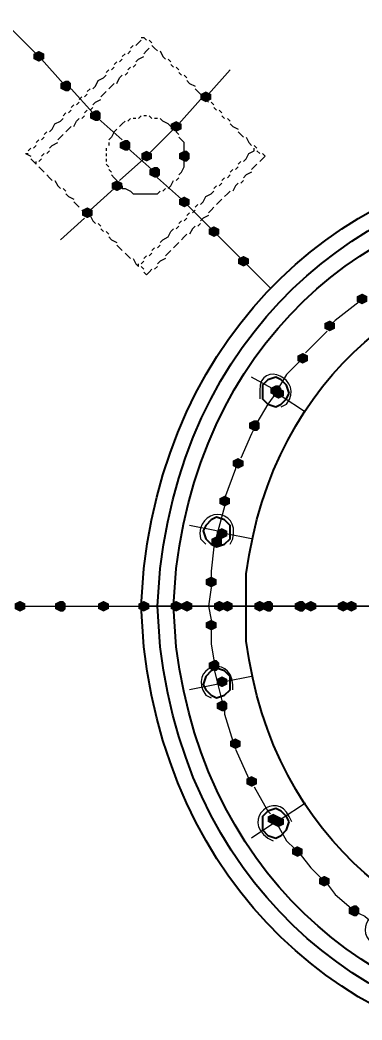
# Model space of a CAD drawing. Header units: millimetres. Extents: x 0 to 822, y 14 to 1153.
# Drawn here: x 215.5 to 238.3, y 246.5 to 313.3 of the extents above; entities that cross this region are included whole.
import ezdxf

# ---------------------------------------------------------------- set-up
doc = ezdxf.new("R2010")
doc.units = ezdxf.units.MM
doc.layers.add('1', color=7, linetype='Continuous')

msp = doc.modelspace()

# ---------------------------------------------------------------- hatches: boundary and pattern name
h = msp.add_hatch(color=0)
h.dxf.hatch_style = 2
h.paths.add_polyline_path([(216.72, 310.461732), (216.36, 310.641732), (216.36, 311.001732), (216.72, 311.181732), (217.08, 311.001732), (217.08, 310.641732)])
h = msp.add_hatch(color=0)
h.dxf.hatch_style = 2
h.paths.add_polyline_path([(218.52, 308.481732), (218.16, 308.661732), (218.16, 309.021732), (218.52, 309.201732), (218.7, 309.201732), (218.88, 309.021732), (218.88, 308.661732), (218.7, 308.481732)])
h = msp.add_hatch(color=0)
h.dxf.hatch_style = 2
h.paths.add_polyline_path([(227.88, 307.761732), (227.52, 307.941732), (227.52, 308.301732), (227.88, 308.481732), (228.24, 308.301732), (228.24, 307.941732)])
h = msp.add_hatch(color=0)
h.dxf.hatch_style = 2
h.paths.add_polyline_path([(220.5, 306.501732), (220.14, 306.681732), (220.14, 307.041732), (220.5, 307.221732), (220.68, 307.221732), (220.86, 307.041732), (220.86, 306.681732), (220.68, 306.501732)])
h = msp.add_hatch(color=0)
h.dxf.hatch_style = 2
h.paths.add_polyline_path([(225.9, 305.781732), (225.54, 305.961732), (225.54, 306.321732), (225.9, 306.501732), (226.26, 306.321732), (226.26, 305.961732)])
h = msp.add_hatch(color=0)
h.dxf.hatch_style = 2
h.paths.add_polyline_path([(222.48, 304.521732), (222.12, 304.701732), (222.12, 305.061732), (222.48, 305.241732), (222.66, 305.241732), (222.84, 305.061732), (222.84, 304.701732), (222.66, 304.521732)])
h = msp.add_hatch(color=0)
h.dxf.hatch_style = 2
h.paths.add_polyline_path([(223.92, 303.801732), (223.56, 303.981732), (223.56, 304.341732), (223.92, 304.521732), (224.28, 304.341732), (224.28, 303.981732)])
h = msp.add_hatch(color=0)
h.dxf.hatch_style = 2
h.paths.add_polyline_path([(226.44, 303.801732), (226.08, 303.981732), (226.08, 304.341732), (226.44, 304.521732), (226.62, 304.521732), (226.8, 304.341732), (226.8, 303.981732), (226.62, 303.801732)])
h = msp.add_hatch(color=0)
h.dxf.hatch_style = 2
h.paths.add_polyline_path([(224.46, 302.721732), (224.1, 302.901732), (224.1, 303.261732), (224.46, 303.441732), (224.64, 303.441732), (224.82, 303.261732), (224.82, 302.901732), (224.64, 302.721732)])
h = msp.add_hatch(color=0)
h.dxf.hatch_style = 2
h.paths.add_polyline_path([(221.94, 301.821732), (221.58, 302.001732), (221.58, 302.361732), (221.94, 302.541732), (222.3, 302.361732), (222.3, 302.001732)])
h = msp.add_hatch(color=0)
h.dxf.hatch_style = 2
h.paths.add_polyline_path([(226.44, 300.741732), (226.08, 300.921732), (226.08, 301.281732), (226.44, 301.461732), (226.8, 301.281732), (226.8, 300.921732)])
h = msp.add_hatch(color=0)
h.dxf.hatch_style = 2
h.paths.add_polyline_path([(219.96, 300.021732), (219.6, 300.201732), (219.6, 300.561732), (219.96, 300.741732), (220.32, 300.561732), (220.32, 300.201732)])
h = msp.add_hatch(color=0)
h.dxf.hatch_style = 2
h.paths.add_polyline_path([(228.42, 298.761732), (228.06, 298.941732), (228.06, 299.301732), (228.42, 299.481732), (228.78, 299.301732), (228.78, 298.941732)])
h = msp.add_hatch(color=0)
h.dxf.hatch_style = 2
h.paths.add_polyline_path([(230.4, 296.781732), (230.04, 296.961732), (230.04, 297.321732), (230.4, 297.501732), (230.76, 297.321732), (230.76, 296.961732)])
h = msp.add_hatch(color=0)
h.dxf.hatch_style = 2
h.paths.add_polyline_path([(238.32, 294.261732), (237.96, 294.441732), (237.96, 294.801732), (238.32, 294.981732), (238.68, 294.801732), (238.68, 294.441732)])
h = msp.add_hatch(color=0)
h.dxf.hatch_style = 2
h.paths.add_polyline_path([(236.16, 292.461732), (235.8, 292.641732), (235.8, 293.001732), (236.16, 293.181732), (236.52, 293.001732), (236.52, 292.641732)])
h = msp.add_hatch(color=0)
h.dxf.hatch_style = 2
h.paths.add_polyline_path([(234.36, 290.301732), (234, 290.481732), (234, 290.841732), (234.36, 291.021732), (234.72, 290.841732), (234.72, 290.481732)])
h = msp.add_hatch(color=0)
h.dxf.hatch_style = 2
h.paths.add_polyline_path([(232.56, 288.141732), (232.2, 288.321732), (232.2, 288.681732), (232.56, 288.861732), (232.74, 288.861732), (232.92, 288.681732), (232.92, 288.321732), (232.74, 288.141732)])
h = msp.add_hatch(color=0)
h.dxf.hatch_style = 2
h.paths.add_polyline_path([(232.74, 287.961732), (232.38, 288.141732), (232.38, 288.501732), (232.74, 288.681732), (233.1, 288.501732), (233.1, 288.141732)])
h = msp.add_hatch(color=0)
h.dxf.hatch_style = 2
h.paths.add_polyline_path([(231.12, 285.801732), (230.76, 285.981732), (230.76, 286.341732), (231.12, 286.521732), (231.3, 286.521732), (231.48, 286.341732), (231.48, 285.981732), (231.3, 285.801732)])
h = msp.add_hatch(color=0)
h.dxf.hatch_style = 2
h.paths.add_polyline_path([(230.04, 283.281732), (229.68, 283.461732), (229.68, 283.821732), (230.04, 284.001732), (230.4, 283.821732), (230.4, 283.461732)])
h = msp.add_hatch(color=0)
h.dxf.hatch_style = 2
h.paths.add_polyline_path([(229.14, 280.761732), (228.78, 280.941732), (228.78, 281.301732), (229.14, 281.481732), (229.5, 281.301732), (229.5, 280.941732)])
h = msp.add_hatch(color=0)
h.dxf.hatch_style = 2
h.paths.add_polyline_path([(228.96, 278.601732), (228.6, 278.781732), (228.6, 279.141732), (228.96, 279.321732), (229.32, 279.141732), (229.32, 278.781732)])
h = msp.add_hatch(color=0)
h.dxf.hatch_style = 2
h.paths.add_polyline_path([(228.6, 278.061732), (228.24, 278.241732), (228.24, 278.601732), (228.6, 278.781732), (228.96, 278.601732), (228.96, 278.241732)])
h = msp.add_hatch(color=0)
h.dxf.hatch_style = 2
h.paths.add_polyline_path([(228.24, 275.361732), (227.88, 275.541732), (227.88, 275.901732), (228.24, 276.081732), (228.6, 275.901732), (228.6, 275.541732)])
h = msp.add_hatch(color=0)
h.dxf.hatch_style = 2
h.paths.add_polyline_path([(215.46, 273.741732), (215.1, 273.921732), (215.1, 274.281732), (215.46, 274.461732), (215.82, 274.281732), (215.82, 273.921732)])
h = msp.add_hatch(color=0)
h.dxf.hatch_style = 2
h.paths.add_polyline_path([(218.16, 273.741732), (217.8, 273.921732), (217.8, 274.281732), (218.16, 274.461732), (218.34, 274.461732), (218.52, 274.281732), (218.52, 273.921732), (218.34, 273.741732)])
h = msp.add_hatch(color=0)
h.dxf.hatch_style = 2
h.paths.add_polyline_path([(221.04, 273.741732), (220.68, 273.921732), (220.68, 274.281732), (221.04, 274.461732), (221.4, 274.281732), (221.4, 273.921732)])
h = msp.add_hatch(color=0)
h.dxf.hatch_style = 2
h.paths.add_polyline_path([(223.74, 273.741732), (223.38, 273.921732), (223.38, 274.281732), (223.74, 274.461732), (224.1, 274.281732), (224.1, 273.921732)])
h = msp.add_hatch(color=0)
h.dxf.hatch_style = 2
h.paths.add_polyline_path([(225.9, 273.741732), (225.54, 273.921732), (225.54, 274.281732), (225.9, 274.461732), (226.26, 274.281732), (226.26, 273.921732)])
h = msp.add_hatch(color=0)
h.dxf.hatch_style = 2
h.paths.add_polyline_path([(226.62, 273.741732), (226.26, 273.921732), (226.26, 274.281732), (226.62, 274.461732), (226.98, 274.281732), (226.98, 273.921732)])
h = msp.add_hatch(color=0)
h.dxf.hatch_style = 2
h.paths.add_polyline_path([(228.78, 273.741732), (228.42, 273.921732), (228.42, 274.281732), (228.78, 274.461732), (229.14, 274.281732), (229.14, 273.921732)])
h = msp.add_hatch(color=0)
h.dxf.hatch_style = 2
h.paths.add_polyline_path([(229.32, 273.741732), (228.96, 273.921732), (228.96, 274.281732), (229.32, 274.461732), (229.68, 274.281732), (229.68, 273.921732)])
h = msp.add_hatch(color=0)
h.dxf.hatch_style = 2
h.paths.add_polyline_path([(231.48, 273.741732), (231.12, 273.921732), (231.12, 274.281732), (231.48, 274.461732), (231.84, 274.281732), (231.84, 273.921732)])
h = msp.add_hatch(color=0)
h.dxf.hatch_style = 2
h.paths.add_polyline_path([(232.02, 273.741732), (231.66, 273.921732), (231.66, 274.281732), (232.02, 274.461732), (232.2, 274.461732), (232.38, 274.281732), (232.38, 273.921732), (232.2, 273.741732)])
h = msp.add_hatch(color=0)
h.dxf.hatch_style = 2
h.paths.add_polyline_path([(234.18, 273.741732), (233.82, 273.921732), (233.82, 274.281732), (234.18, 274.461732), (234.36, 274.461732), (234.54, 274.281732), (234.54, 273.921732), (234.36, 273.741732)])
h = msp.add_hatch(color=0)
h.dxf.hatch_style = 2
h.paths.add_polyline_path([(234.9, 273.741732), (234.54, 273.921732), (234.54, 274.281732), (234.9, 274.461732), (235.26, 274.281732), (235.26, 273.921732)])
h = msp.add_hatch(color=0)
h.dxf.hatch_style = 2
h.paths.add_polyline_path([(237.06, 273.741732), (236.7, 273.921732), (236.7, 274.281732), (237.06, 274.461732), (237.42, 274.281732), (237.42, 273.921732)])
h = msp.add_hatch(color=0)
h.dxf.hatch_style = 2
h.paths.add_polyline_path([(237.6, 273.741732), (237.24, 273.921732), (237.24, 274.281732), (237.6, 274.461732), (237.96, 274.281732), (237.96, 273.921732)])
h = msp.add_hatch(color=0)
h.dxf.hatch_style = 2
h.paths.add_polyline_path([(228.24, 272.481732), (227.88, 272.661732), (227.88, 273.021732), (228.24, 273.201732), (228.6, 273.021732), (228.6, 272.661732)])
h = msp.add_hatch(color=0)
h.dxf.hatch_style = 2
h.paths.add_polyline_path([(228.42, 269.781732), (228.06, 269.961732), (228.06, 270.321732), (228.42, 270.501732), (228.6, 270.501732), (228.78, 270.321732), (228.78, 269.961732), (228.6, 269.781732)])
h = msp.add_hatch(color=0)
h.dxf.hatch_style = 2
h.paths.add_polyline_path([(228.96, 268.701732), (228.6, 268.881732), (228.6, 269.241732), (228.96, 269.421732), (229.32, 269.241732), (229.32, 268.881732)])
h = msp.add_hatch(color=0)
h.dxf.hatch_style = 2
h.paths.add_polyline_path([(228.96, 267.081732), (228.6, 267.261732), (228.6, 267.621732), (228.96, 267.801732), (229.14, 267.801732), (229.32, 267.621732), (229.32, 267.261732), (229.14, 267.081732)])
h = msp.add_hatch(color=0)
h.dxf.hatch_style = 2
h.paths.add_polyline_path([(229.86, 264.561732), (229.5, 264.741732), (229.5, 265.101732), (229.86, 265.281732), (230.22, 265.101732), (230.22, 264.741732)])
h = msp.add_hatch(color=0)
h.dxf.hatch_style = 2
h.paths.add_polyline_path([(230.94, 262.041732), (230.58, 262.221732), (230.58, 262.581732), (230.94, 262.761732), (231.3, 262.581732), (231.3, 262.221732)])
h = msp.add_hatch(color=0)
h.dxf.hatch_style = 2
h.paths.add_polyline_path([(232.38, 259.521732), (232.02, 259.701732), (232.02, 260.061732), (232.38, 260.241732), (232.74, 260.061732), (232.74, 259.701732)])
h = msp.add_hatch(color=0)
h.dxf.hatch_style = 2
h.paths.add_polyline_path([(232.74, 259.341732), (232.38, 259.521732), (232.38, 259.881732), (232.74, 260.061732), (233.1, 259.881732), (233.1, 259.521732)])
h = msp.add_hatch(color=0)
h.dxf.hatch_style = 2
h.paths.add_polyline_path([(234, 257.361732), (233.64, 257.541732), (233.64, 257.901732), (234, 258.081732), (234.36, 257.901732), (234.36, 257.541732)])
h = msp.add_hatch(color=0)
h.dxf.hatch_style = 2
h.paths.add_polyline_path([(235.8, 255.381732), (235.44, 255.561732), (235.44, 255.921732), (235.8, 256.101732), (236.16, 255.921732), (236.16, 255.561732)])
h = msp.add_hatch(color=0)
h.dxf.hatch_style = 2
h.paths.add_polyline_path([(237.78, 253.401732), (237.42, 253.581732), (237.42, 253.941732), (237.78, 254.121732), (237.96, 254.121732), (238.14, 253.941732), (238.14, 253.581732), (237.96, 253.401732)])

# ---------------------------------------------------------------- linework, layer by layer
at = {"layer": '1', "color": 0, "lineweight": 25}
for points in [[(214.92, 312.621732), (216.54, 311.001732)], [(223.38, 311.721732), (223.56, 311.901732)], [(223.56, 312.081732), (223.74, 312.081732)], [(223.74, 312.081732), (223.92, 311.901732)], [(224.1, 311.901732), (224.28, 311.721732)], [(222.84, 311.361732), (223.02, 311.541732)], [(223.2, 311.541732), (223.38, 311.721732)], [(223.92, 311.181732), (224.1, 311.361732)], [(224.28, 311.541732), (224.28, 311.541732)], [(224.28, 311.541732), (224.46, 311.361732)], [(224.46, 311.361732), (224.64, 311.181732)], [(216.9, 310.641732), (218.34, 309.021732)], [(222.12, 310.461732), (222.3, 310.641732)], [(222.3, 310.821732), (222.48, 311.001732)], [(222.66, 311.001732), (222.84, 311.181732)], [(223.2, 310.461732), (223.38, 310.641732)], [(223.38, 310.641732), (223.74, 310.821732)], [(223.74, 311.001732), (223.92, 311.181732)], [(224.82, 311.181732), (225, 310.821732)], [(225, 310.821732), (225.18, 310.641732)], [(225.36, 310.641732), (225.54, 310.461732)], [(221.22, 309.741732), (221.4, 309.921732)], [(221.58, 309.921732), (221.76, 310.101732)], [(221.76, 310.281732), (221.94, 310.461732)], [(222.66, 309.921732), (222.84, 310.101732)], [(223.02, 310.101732), (223.2, 310.281732)], [(225.54, 310.281732), (225.72, 310.101732)], [(225.9, 310.101732), (226.08, 309.921732)], [(228.06, 308.301732), (229.5, 309.921732)], [(220.5, 308.841732), (220.68, 309.201732)], [(220.68, 309.201732), (221.04, 309.381732)], [(221.04, 309.381732), (221.22, 309.561732)], [(221.94, 309.021732), (222.12, 309.381732)], [(222.12, 309.381732), (222.3, 309.561732)], [(222.48, 309.561732), (222.66, 309.741732)], [(226.08, 309.741732), (226.26, 309.561732)], [(226.44, 309.561732), (226.62, 309.381732)], [(226.62, 309.201732), (226.8, 309.021732)], [(218.88, 308.661732), (220.32, 307.041732)], [(219.96, 308.481732), (220.14, 308.661732)], [(220.32, 308.661732), (220.5, 308.841732)], [(221.4, 308.661732), (221.58, 308.841732)], [(221.58, 308.841732), (221.76, 309.021732)], [(226.8, 309.021732), (227.16, 308.841732)], [(227.16, 308.661732), (227.34, 308.481732)], [(219.42, 307.941732), (219.6, 308.121732)], [(219.78, 308.121732), (219.96, 308.301732)], [(220.5, 307.761732), (220.86, 307.941732)], [(220.86, 308.121732), (221.04, 308.301732)], [(221.04, 308.301732), (221.22, 308.481732)], [(226.08, 306.321732), (227.52, 307.941732)], [(227.34, 308.481732), (227.52, 308.301732)], [(227.7, 308.301732), (227.88, 307.941732)], [(227.88, 307.941732), (228.06, 307.761732)], [(218.7, 307.041732), (218.88, 307.221732)], [(218.88, 307.401732), (219.06, 307.581732)], [(219.24, 307.581732), (219.42, 307.761732)], [(219.78, 307.041732), (219.96, 307.221732)], [(220.14, 307.221732), (220.32, 307.401732)], [(220.32, 307.581732), (220.5, 307.761732)], [(228.24, 307.761732), (228.42, 307.581732)], [(228.42, 307.401732), (228.6, 307.221732)], [(228.78, 307.221732), (228.96, 307.041732)], [(218.16, 306.501732), (218.34, 306.681732)], [(218.34, 306.861732), (218.52, 307.041732)], [(219.24, 306.501732), (219.42, 306.681732)], [(219.6, 306.681732), (219.78, 306.861732)], [(220.68, 306.681732), (222.3, 305.241732)], [(222.84, 306.681732), (222.66, 306.501732)], [(223.2, 306.681732), (223.02, 306.681732), (223.02, 306.681732)], [(223.56, 306.861732), (223.38, 306.681732)], [(223.92, 306.861732), (223.92, 306.861732), (223.74, 306.861732)], [(224.28, 306.681732), (224.1, 306.861732)], [(224.64, 306.681732), (224.46, 306.681732)], [(225, 306.501732), (224.82, 306.681732)], [(228.96, 306.861732), (229.14, 306.681732)], [(229.32, 306.681732), (229.5, 306.501732)], [(217.44, 305.781732), (217.62, 305.961732)], [(217.62, 305.961732), (217.8, 306.321732)], [(217.8, 306.321732), (218.16, 306.501732)], [(218.52, 305.781732), (218.7, 305.961732)], [(218.7, 305.961732), (218.88, 306.141732)], [(219.06, 306.141732), (219.24, 306.501732)], [(221.94, 305.961732), (221.76, 305.781732)], [(222.3, 306.321732), (222.12, 306.141732)], [(222.48, 306.501732), (222.3, 306.321732)], [(224.1, 304.341732), (225.72, 305.961732)], [(225.36, 306.321732), (225, 306.501732)], [(225.54, 306.141732), (225.36, 306.321732)], [(225.9, 305.961732), (225.72, 306.141732)], [(229.5, 306.321732), (229.68, 306.141732)], [(229.68, 306.141732), (230.04, 305.961732)], [(216.54, 305.061732), (216.72, 305.241732)], [(216.9, 305.241732), (217.08, 305.421732)], [(217.08, 305.601732), (217.26, 305.781732)], [(217.98, 305.241732), (218.16, 305.421732)], [(218.16, 305.421732), (218.34, 305.601732)], [(221.58, 305.421732), (221.4, 305.241732)], [(221.76, 305.781732), (221.58, 305.421732)], [(226.08, 305.601732), (225.9, 305.781732), (225.9, 305.781732)], [(226.26, 305.241732), (226.08, 305.421732)], [(226.44, 304.881732), (226.44, 305.061732), (226.26, 305.241732)], [(230.04, 305.781732), (230.22, 305.601732)], [(230.22, 305.601732), (230.4, 305.421732)], [(230.58, 305.421732), (230.76, 305.061732)], [(216, 304.521732), (216.18, 304.701732)], [(216.36, 304.701732), (216.54, 304.881732)], [(217.26, 304.341732), (217.44, 304.521732)], [(217.44, 304.701732), (217.62, 304.881732)], [(217.62, 304.881732), (217.98, 305.061732)], [(221.22, 304.701732), (221.22, 304.521732)], [(221.4, 305.061732), (221.4, 305.061732), (221.4, 304.881732)], [(222.66, 304.701732), (224.28, 303.261732)], [(226.44, 304.521732), (226.44, 304.881732)], [(226.44, 304.161732), (226.44, 304.521732)], [(230.76, 305.061732), (230.94, 304.881732)], [(230.76, 304.341732), (231.12, 304.521732)], [(231.12, 304.881732), (231.3, 304.701732)], [(231.12, 304.521732), (231.12, 304.701732)], [(231.3, 304.521732), (231.48, 304.341732)], [(215.82, 304.341732), (216, 304.341732)], [(215.82, 304.341732), (216.18, 304.161732)], [(216.18, 303.981732), (216.36, 303.801732)], [(216.72, 303.801732), (216.9, 303.981732)], [(216.9, 304.161732), (217.08, 304.341732)], [(221.22, 304.341732), (221.22, 304.161732)], [(221.22, 303.981732), (221.22, 303.801732)], [(222.12, 302.541732), (223.74, 303.981732)], [(226.44, 303.801732), (226.44, 304.161732)], [(230.4, 303.801732), (230.58, 303.981732)], [(230.58, 303.981732), (230.76, 304.341732)], [(231.66, 303.981732), (231.48, 303.801732)], [(231.66, 304.341732), (231.84, 304.161732), (231.66, 303.981732)], [(216.36, 303.801732), (216.54, 303.621732)], [(216.54, 303.621732), (216.54, 303.801732)], [(216.72, 303.441732), (216.9, 303.261732)], [(216.9, 303.261732), (217.08, 303.081732)], [(221.22, 303.621732), (221.4, 303.441732)], [(221.4, 303.261732), (221.58, 303.081732)], [(226.26, 303.081732), (226.44, 303.441732)], [(226.44, 303.441732), (226.44, 303.801732)], [(229.5, 303.081732), (229.68, 303.261732)], [(229.86, 303.261732), (230.04, 303.441732)], [(230.04, 303.621732), (230.22, 303.801732)], [(231.12, 303.441732), (230.94, 303.261732)], [(231.3, 303.621732), (231.12, 303.441732)], [(217.26, 302.901732), (217.44, 302.721732)], [(217.44, 302.721732), (217.62, 302.541732)], [(217.8, 302.541732), (217.98, 302.181732)], [(221.58, 302.901732), (221.76, 302.721732)], [(221.76, 302.721732), (221.94, 302.541732)], [(224.64, 302.721732), (226.26, 301.281732)], [(225.54, 302.181732), (225.72, 302.541732)], [(225.9, 302.541732), (226.08, 302.721732)], [(226.08, 302.901732), (226.26, 303.081732)], [(228.96, 302.541732), (229.14, 302.721732)], [(229.32, 302.721732), (229.5, 302.901732)], [(230.4, 302.541732), (230.22, 302.361732)], [(230.58, 302.901732), (230.4, 302.721732)], [(230.94, 303.081732), (230.58, 302.901732)], [(217.98, 302.181732), (218.16, 302.001732)], [(218.34, 302.001732), (218.52, 301.821732)], [(220.14, 300.561732), (221.76, 302.001732)], [(221.94, 302.361732), (222.12, 302.181732)], [(222.3, 302.181732), (222.3, 302.001732), (222.48, 302.001732)], [(222.48, 302.001732), (222.84, 301.821732)], [(225, 301.821732), (225.18, 302.001732)], [(225.36, 302.001732), (225.36, 302.001732), (225.54, 302.181732)], [(228.42, 302.001732), (228.6, 302.181732)], [(228.78, 302.181732), (228.96, 302.361732)], [(229.86, 302.181732), (229.68, 301.821732)], [(230.04, 302.361732), (229.86, 302.181732)], [(218.52, 301.641732), (218.7, 301.461732)], [(218.7, 301.461732), (219.06, 301.281732)], [(222.84, 301.821732), (223.02, 301.641732), (223.2, 301.641732)], [(223.2, 301.641732), (223.56, 301.641732)], [(223.56, 301.641732), (223.92, 301.641732)], [(223.92, 301.641732), (224.28, 301.641732)], [(224.28, 301.641732), (224.64, 301.641732)], [(224.64, 301.641732), (224.82, 301.821732)], [(227.7, 301.101732), (227.88, 301.461732)], [(227.88, 301.461732), (228.24, 301.641732)], [(228.24, 301.641732), (228.42, 301.821732)], [(228.96, 301.281732), (228.78, 301.101732)], [(229.32, 301.641732), (229.14, 301.461732)], [(229.5, 301.821732), (229.32, 301.641732)], [(219.06, 301.101732), (219.24, 300.921732)], [(219.24, 300.921732), (219.42, 300.741732)], [(219.6, 300.561732), (219.78, 300.381732)], [(226.62, 300.921732), (228.24, 299.301732)], [(226.98, 300.381732), (227.16, 300.561732)], [(227.16, 300.741732), (227.34, 300.921732)], [(227.52, 300.921732), (227.7, 301.101732)], [(228.24, 300.561732), (228.06, 300.381732)], [(228.42, 300.741732), (228.24, 300.561732)], [(228.78, 301.101732), (228.6, 300.921732)], [(218.16, 298.581732), (219.78, 300.021732)], [(219.78, 300.381732), (219.96, 300.201732)], [(220.14, 300.201732), (220.32, 299.841732)], [(226.44, 299.841732), (226.62, 300.021732)], [(226.62, 300.201732), (226.8, 300.381732)], [(227.7, 300.021732), (227.52, 299.841732)], [(228.06, 300.201732), (227.7, 300.021732)], [(220.32, 299.841732), (220.5, 299.661732)], [(220.68, 299.661732), (220.86, 299.481732)], [(220.86, 299.301732), (221.04, 299.121732)], [(225.54, 299.121732), (225.72, 299.301732)], [(225.9, 299.301732), (226.08, 299.481732)], [(226.08, 299.661732), (226.26, 299.841732)], [(226.98, 299.301732), (226.8, 298.941732)], [(227.16, 299.481732), (226.98, 299.301732)], [(227.52, 299.661732), (227.34, 299.481732)], [(221.22, 299.121732), (221.4, 298.941732)], [(221.4, 298.761732), (221.58, 298.581732)], [(221.58, 298.581732), (221.94, 298.401732)], [(224.82, 298.401732), (225, 298.581732)], [(225, 298.581732), (225.36, 298.761732)], [(225.36, 298.761732), (225.54, 299.121732)], [(226.44, 298.761732), (226.26, 298.581732)], [(226.62, 298.941732), (226.44, 298.761732)], [(228.6, 298.941732), (230.22, 297.321732)], [(221.94, 298.221732), (222.12, 298.041732)], [(222.12, 298.041732), (222.3, 297.861732)], [(224.28, 297.861732), (224.46, 298.041732)], [(224.64, 298.041732), (224.82, 298.221732)], [(225.54, 297.861732), (225.36, 297.681732)], [(225.9, 298.221732), (225.72, 298.041732)], [(226.08, 298.401732), (225.9, 298.221732)], [(222.48, 297.681732), (222.66, 297.501732)], [(222.66, 297.501732), (222.84, 297.321732)], [(223.02, 297.321732), (223.2, 296.961732)], [(223.74, 297.321732), (223.92, 297.501732)], [(224.1, 297.501732), (224.28, 297.681732)], [(225.18, 297.321732), (224.82, 297.141732)], [(225.36, 297.681732), (225.18, 297.501732)], [(223.2, 296.961732), (223.38, 296.781732)], [(223.38, 296.781732), (223.38, 296.961732)], [(223.56, 296.961732), (223.74, 297.141732)], [(223.56, 296.781732), (223.74, 296.601732)], [(224.28, 296.601732), (224.1, 296.421732)], [(224.64, 296.781732), (224.46, 296.601732)], [(224.82, 297.141732), (224.64, 296.961732)], [(230.58, 296.961732), (232.2, 295.341732)], [(223.74, 296.421732), (223.92, 296.241732)], [(224.1, 296.421732), (223.92, 296.241732)], [(238.14, 294.441732), (236.52, 293.181732), (236.34, 293.001732)], [(235.98, 292.461732), (234.9, 291.381732), (234.54, 291.021732)], [(234.18, 290.481732), (233.28, 289.581732), (232.74, 288.681732)], [(232.56, 288.501732), (230.94, 289.401732)], [(232.56, 288.321732), (232.02, 287.601732), (231.3, 286.341732)], [(234.54, 287.061732), (232.92, 288.141732)], [(231.12, 285.981732), (230.94, 285.621732), (230.22, 284.001732)], [(229.86, 283.461732), (229.86, 283.281732), (229.14, 281.301732)], [(229.14, 280.761732), (228.6, 278.781732), (228.6, 278.601732)], [(228.6, 279.141732), (226.8, 279.501732)], [(230.94, 278.601732), (229.14, 278.961732)], [(228.42, 278.061732), (228.24, 276.441732), (228.24, 275.901732)], [(228.24, 275.361732), (228.06, 274.101732), (228.24, 273.201732)], [(215.64, 274.101732), (217.98, 274.101732)], [(218.52, 274.101732), (220.68, 274.101732)], [(221.22, 274.101732), (223.56, 274.101732)], [(224.1, 274.101732), (226.26, 274.101732)], [(225.72, 274.101732), (224.1, 274.101732)], [(228.42, 274.101732), (226.26, 274.101732)], [(226.8, 274.101732), (228.96, 274.101732)], [(231.12, 274.101732), (228.96, 274.101732)], [(229.5, 274.101732), (231.84, 274.101732)], [(234, 274.101732), (231.66, 274.101732)], [(232.38, 274.101732), (234.54, 274.101732)], [(236.7, 274.101732), (234.54, 274.101732)], [(235.08, 274.101732), (237.42, 274.101732)], [(238.86, 274.101732), (237.24, 274.101732)], [(237.96, 274.101732), (240.12, 274.101732)], [(228.24, 272.661732), (228.24, 271.581732), (228.42, 270.501732)], [(228.42, 269.961732), (228.6, 269.241732), (228.96, 267.801732)], [(230.94, 269.421732), (229.14, 269.061732)], [(228.6, 268.881732), (226.8, 268.521732)], [(229.14, 267.261732), (229.14, 266.901732), (229.68, 265.101732)], [(229.86, 264.561732), (230.76, 262.581732)], [(231.12, 262.041732), (232.02, 260.421732), (232.2, 260.241732)], [(234.54, 260.961732), (232.92, 259.881732)], [(232.56, 259.701732), (230.94, 258.621732)], [(232.56, 259.701732), (233.28, 258.441732), (233.82, 257.901732)], [(234.18, 257.541732), (234.9, 256.641732), (235.62, 255.921732)], [(235.98, 255.561732), (236.52, 254.841732), (237.6, 253.941732)], [(238.14, 253.581732), (238.5, 253.401732), (239.76, 252.321732)]]:
    msp.add_lwpolyline(points, dxfattribs=at)
at = {"layer": '1', "color": 0, "lineweight": 40}
for points in [[(233.46, 288.321732), (233.28, 288.861732), (232.92, 289.221732), (232.56, 289.401732), (232.02, 289.221732), (231.66, 288.861732), (231.66, 288.321732), (231.66, 287.961732), (232.02, 287.601732), (232.56, 287.421732), (232.92, 287.601732), (233.28, 287.961732), (233.46, 288.321732)], [(229.5, 279.141732), (229.5, 279.501732), (229.14, 279.861732), (228.6, 280.041732), (228.24, 279.861732), (227.88, 279.501732), (227.7, 279.141732), (227.88, 278.601732), (228.24, 278.241732), (228.6, 278.061732), (229.14, 278.241732), (229.5, 278.601732), (229.5, 279.141732)], [(229.5, 268.881732), (229.5, 269.421732), (229.14, 269.781732), (228.6, 269.961732), (228.24, 269.781732), (227.88, 269.421732), (227.7, 268.881732), (227.88, 268.521732), (228.24, 268.161732), (228.6, 267.981732), (229.14, 268.161732), (229.5, 268.521732), (229.5, 268.881732)], [(233.46, 259.701732), (233.28, 260.061732), (232.92, 260.421732), (232.56, 260.601732), (232.02, 260.421732), (231.66, 260.061732), (231.66, 259.701732), (231.66, 259.161732), (232.02, 258.801732), (232.56, 258.621732), (232.92, 258.801732), (233.28, 259.161732), (233.46, 259.701732)]]:
    msp.add_lwpolyline(points, dxfattribs=at)
for points, knots in [([(364.86, 274.101732), (364.86, 274.101732), (364.68, 279.141732), (364.68, 279.141732), (364.68, 279.141732), (364.32, 284.181732), (364.32, 284.181732), (364.32, 284.181732), (363.78, 289.401732), (363.78, 289.401732), (356.22, 342.321732), (312.3, 382.281732), (259.02, 384.801732), (259.02, 384.801732), (253.8, 384.981732), (253.8, 384.981732), (253.8, 384.981732), (248.76, 384.801732), (248.76, 384.801732), (193.32, 382.281732), (148.32, 339.441732), (143.28, 284.181732), (143.28, 284.181732), (142.92, 279.141732), (142.92, 279.141732), (142.92, 279.141732), (142.92, 274.101732), (142.92, 274.101732), (142.92, 274.101732), (142.92, 268.881732), (142.92, 268.881732), (142.92, 268.881732), (143.28, 263.841732), (143.28, 263.841732), (148.14, 210.561732), (190.44, 168.441732), (243.54, 163.581732), (243.54, 163.581732), (248.76, 163.221732), (248.76, 163.221732), (248.76, 163.221732), (253.8, 163.041732), (253.8, 163.041732), (309.24, 163.221732), (356.04, 203.901732), (363.78, 258.621732), (363.78, 258.621732), (364.32, 263.841732), (364.32, 263.841732), (364.32, 263.841732), (364.68, 268.881732), (364.68, 268.881732), (364.68, 268.881732), (364.86, 274.101732), (364.86, 274.101732)], [0, 0, 0, 0, 1, 1, 1, 2, 2, 2, 3, 3, 3, 4, 4, 4, 5, 5, 5, 6, 6, 6, 7, 7, 7, 8, 8, 8, 9, 9, 9, 10, 10, 10, 11, 11, 11, 12, 12, 12, 13, 13, 13, 14, 14, 14, 15, 15, 15, 16, 16, 16, 17, 17, 17, 18, 18, 18, 18]), ([(355.68, 274.101732), (355.68, 274.101732), (355.68, 278.781732), (355.68, 278.781732), (355.68, 278.781732), (355.32, 283.641732), (355.32, 283.641732), (355.32, 283.641732), (354.78, 288.501732), (354.78, 288.501732), (347.58, 336.921732), (307.62, 373.281732), (258.84, 375.621732), (258.84, 375.621732), (253.98, 375.801732), (253.98, 375.801732), (253.98, 375.801732), (249.12, 375.621732), (249.12, 375.621732), (198.54, 373.101732), (157.68, 334.221732), (152.82, 283.641732), (152.82, 283.641732), (152.46, 278.781732), (152.46, 278.781732), (152.46, 278.781732), (152.28, 274.101732), (152.28, 274.101732), (152.28, 274.101732), (152.46, 269.241732), (152.46, 269.241732), (152.46, 269.241732), (152.82, 264.381732), (152.82, 264.381732), (157.5, 215.781732), (195.84, 177.441732), (244.44, 172.761732), (244.44, 172.761732), (249.12, 172.401732), (249.12, 172.401732), (249.12, 172.401732), (253.98, 172.221732), (253.98, 172.221732), (304.56, 172.401732), (347.4, 209.481732), (354.78, 259.521732), (354.78, 259.521732), (355.32, 264.381732), (355.32, 264.381732), (355.32, 264.381732), (355.68, 269.241732), (355.68, 269.241732), (355.68, 269.241732), (355.68, 274.101732), (355.68, 274.101732)], [0, 0, 0, 0, 1, 1, 1, 2, 2, 2, 3, 3, 3, 4, 4, 4, 5, 5, 5, 6, 6, 6, 7, 7, 7, 8, 8, 8, 9, 9, 9, 10, 10, 10, 11, 11, 11, 12, 12, 12, 13, 13, 13, 14, 14, 14, 15, 15, 15, 16, 16, 16, 17, 17, 17, 18, 18, 18, 18]), ([(284.58, 274.101732), (284.58, 274.101732), (284.4, 276.621732), (284.4, 276.621732), (284.4, 276.621732), (284.04, 279.321732), (284.04, 279.321732), (276.66, 314.241732), (227.88, 312.081732), (223.74, 276.621732), (223.74, 276.621732), (223.56, 274.101732), (223.56, 274.101732), (223.56, 274.101732), (223.74, 271.401732), (223.74, 271.401732), (227.88, 235.941732), (276.66, 233.781732), (284.04, 268.701732), (284.04, 268.701732), (284.4, 271.401732), (284.4, 271.401732), (284.4, 271.401732), (284.58, 274.101732), (284.58, 274.101732)], [0, 0, 0, 0, 1, 1, 1, 2, 2, 2, 3, 3, 3, 4, 4, 4, 5, 5, 5, 6, 6, 6, 7, 7, 7, 8, 8, 8, 8]), ([(283.32, 274.101732), (283.32, 274.101732), (283.32, 276.621732), (283.32, 276.621732), (283.32, 276.621732), (282.96, 279.141732), (282.96, 279.141732), (275.76, 312.801732), (228.96, 310.821732), (224.82, 276.621732), (224.82, 276.621732), (224.64, 274.101732), (224.64, 274.101732), (224.64, 274.101732), (224.82, 271.401732), (224.82, 271.401732), (228.96, 237.381732), (275.94, 235.221732), (282.96, 268.881732), (282.96, 268.881732), (283.32, 271.401732), (283.32, 271.401732), (283.32, 271.401732), (283.32, 274.101732), (283.32, 274.101732)], [0, 0, 0, 0, 1, 1, 1, 2, 2, 2, 3, 3, 3, 4, 4, 4, 5, 5, 5, 6, 6, 6, 7, 7, 7, 8, 8, 8, 8]), ([(282.24, 274.101732), (282.24, 274.101732), (282.24, 276.621732), (282.24, 276.621732), (282.24, 276.621732), (281.88, 279.141732), (281.88, 279.141732), (274.68, 311.361732), (229.86, 309.201732), (225.9, 276.621732), (225.9, 276.621732), (225.72, 274.101732), (225.72, 274.101732), (225.72, 274.101732), (225.9, 271.401732), (225.9, 271.401732), (230.04, 238.821732), (274.68, 236.661732), (281.88, 268.881732), (281.88, 268.881732), (282.24, 271.401732), (282.24, 271.401732), (282.24, 271.401732), (282.24, 274.101732), (282.24, 274.101732)], [0, 0, 0, 0, 1, 1, 1, 2, 2, 2, 3, 3, 3, 4, 4, 4, 5, 5, 5, 6, 6, 6, 7, 7, 7, 8, 8, 8, 8]), ([(277.56, 274.101732), (277.56, 274.101732), (277.38, 276.261732), (277.38, 276.261732), (277.38, 276.261732), (277.2, 278.601732), (277.2, 278.601732), (270.9, 305.061732), (234.18, 303.261732), (230.58, 276.261732), (230.58, 276.261732), (230.58, 274.101732), (230.58, 274.101732), (230.58, 274.101732), (230.58, 271.761732), (230.58, 271.761732), (234.18, 244.761732), (270.9, 242.961732), (277.2, 269.421732), (277.2, 269.421732), (277.38, 271.761732), (277.38, 271.761732), (277.38, 271.761732), (277.56, 274.101732), (277.56, 274.101732)], [0, 0, 0, 0, 1, 1, 1, 2, 2, 2, 3, 3, 3, 4, 4, 4, 5, 5, 5, 6, 6, 6, 7, 7, 7, 8, 8, 8, 8])]:
    msp.add_open_spline(points, degree=3, knots=knots, dxfattribs=at)
at = {"layer": '1', "color": 0, "lineweight": 25}
for points in [[(232.92, 287.421732), (232.92, 287.421732), (233.28, 287.601732), (233.28, 287.601732), (234.54, 289.221732), (231.48, 290.661732), (231.48, 288.501732), (231.48, 288.501732), (231.48, 287.961732), (231.48, 287.961732)], [(229.5, 278.241732), (229.5, 278.241732), (229.68, 278.601732), (229.68, 278.601732), (230.22, 280.761732), (227.16, 280.761732), (227.52, 278.601732), (227.52, 278.601732), (227.88, 278.241732), (227.88, 278.241732)], [(229.68, 268.521732), (229.68, 268.521732), (229.68, 268.881732), (229.68, 268.881732), (229.5, 271.041732), (226.62, 269.961732), (227.88, 268.161732), (227.88, 268.161732), (228.24, 267.981732), (228.24, 267.981732)], [(233.64, 259.701732), (233.64, 259.701732), (233.46, 260.061732), (233.46, 260.061732), (232.56, 261.861732), (230.22, 259.881732), (232.02, 258.621732), (232.02, 258.621732), (232.38, 258.441732), (232.38, 258.441732)], [(240.66, 252.861732), (240.66, 252.861732), (240.48, 253.221732), (240.48, 253.221732), (238.68, 254.481732), (237.6, 251.781732), (239.58, 251.421732), (239.58, 251.421732), (240.12, 251.421732), (240.12, 251.421732)]]:
    msp.add_open_spline(points, degree=3, knots=[0, 0, 0, 0, 1, 1, 1, 2, 2, 2, 3, 3, 3, 3], dxfattribs=at)

doc.saveas('drawing.dxf')
